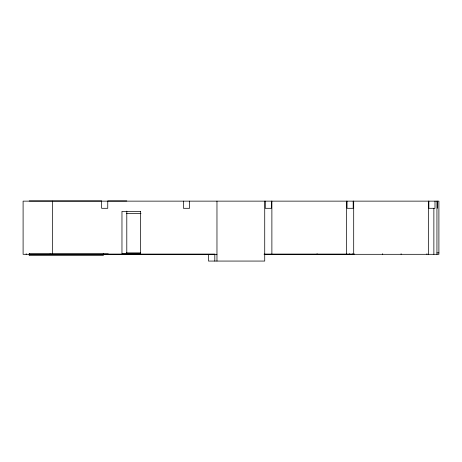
<?xml version="1.0" encoding="UTF-8"?>
<svg xmlns="http://www.w3.org/2000/svg" width="462" height="462" viewBox="0 0 462 462"><rect width="100%" height="100%" fill="white"/><g stroke="black" fill="none" stroke-linecap="round" stroke-linejoin="round"><path stroke-width="0.69" d="M29.233 200.935L101.617 200.935M126.796 200.935L107.773 200.935L107.75 208.298L101.617 208.298L101.617 201.137M126.588 213.467L141.008 213.467M126.259 252.881L140.656 252.881M436.937 252.881L438.9 252.881M29.233 253.909L108.264 253.909M29.233 254.112L214.813 254.112L214.813 261.065M264.143 254.112L352.466 254.112M216.967 254.314L23.1 254.314L23.1 201.137L438.9 201.137L438.9 254.314L264.143 254.314M437.514 201.137L437.514 208.298M436.937 201.137L436.937 254.314M434.99 201.137L434.99 208.298L428.857 208.298L428.857 201.137M433.87 208.327L433.87 254.314M428.343 201.137L428.343 254.314M426.917 253.702L426.917 254.314M401.097 253.702L401.097 254.314M382.686 253.702L382.686 254.314M354.106 253.702L354.106 254.314M353.696 201.137L353.696 254.314M353.182 201.137L353.182 208.298L347.049 208.298L347.049 201.137M352.466 253.702L352.466 254.314M349.399 253.702L349.399 254.314M346.535 201.137L346.535 254.314M317.082 253.702L317.082 254.314M271.881 201.137L271.881 254.314M271.373 201.137L271.373 208.298L265.234 208.298L265.234 201.137M264.726 201.137L264.726 261.065L208.483 261.065L208.483 254.314M216.967 201.137L216.967 261.065M189.564 201.137L189.564 208.298L183.426 208.298L183.426 201.137M126.796 211.163L126.796 254.112M103.274 253.702L103.274 255.544L29.233 255.544L29.233 253.551M52.449 201.137L52.449 254.314M50.098 253.909L50.098 254.314M26.167 253.702L26.167 254.314M140.373 211.365L121.968 211.365L121.968 253.702L140.373 253.702L140.373 211.365"/></g></svg>
